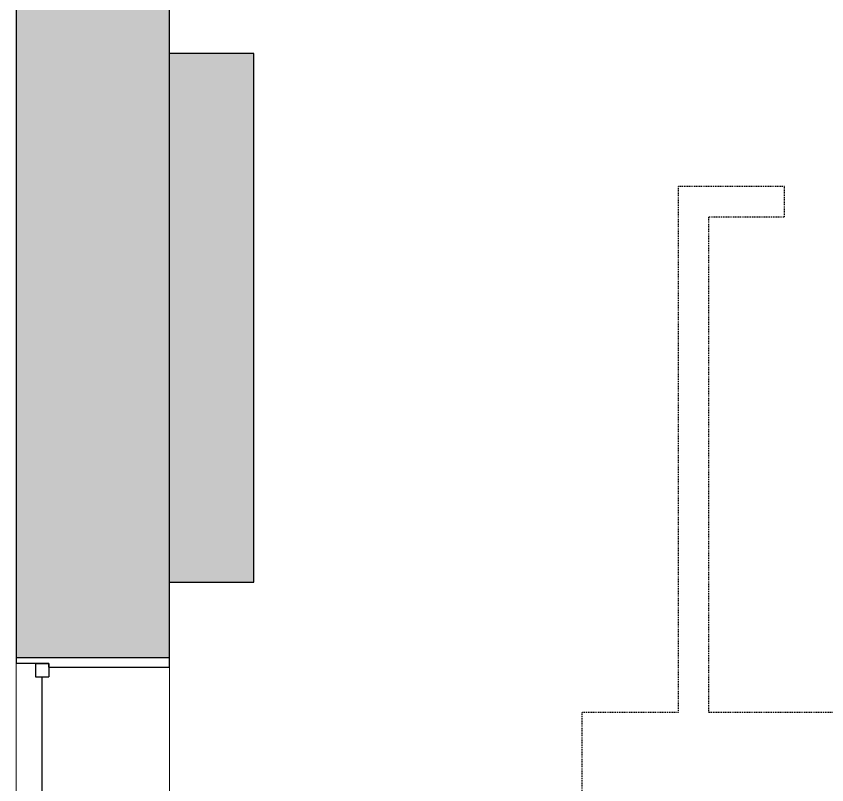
# Model space of a CAD drawing. Header units: inches. Extents: x -1176 to 1507, y -2527 to 978.
# Drawn here: x -1035.1 to -929.2, y 362.9 to 463.3 of the extents above; entities that cross this region are included whole.
import ezdxf

# ---------------------------------------------------------------- set-up
doc = ezdxf.new("R2010")
doc.units = ezdxf.units.IN
doc.header["$MEASUREMENT"] = 0
doc.linetypes.add('Demolished', pattern=[0.1875, 0.125, -0.0625])
for name, color, linetype, lineweight in [('A-GLAZ', 151, 'Continuous', 18), ('A-WALL', 113, 'Continuous', 18), ('A-WALL-PATT', 111, 'Continuous', 18)]:
    doc.layers.add(name, color=color, linetype=linetype, lineweight=lineweight)

# ---------------------------------------------------------------- blocks, each defined once
blk = doc.blocks.new('Double Hung - side window 4_ X 4_6_-6972803-3rd Floor Demo')
at = {"layer": 'A-GLAZ', "color": 8, "lineweight": 30}
for p, q in [((-18.75, 10), (-18, 10)), ((-18, 5.75), (-18, 10)), ((18, 5.75), (18, 10)), ((18.75, 10), (18, 10)), ((-18, 7.5), (-18, 5.75)), ((-18, 7.5), (-16.25, 7.5)), ((-16.25, 7.5), (-16.25, 5.75)), ((16.25, 7.5), (16.25, 5.75)), ((18, 7.5), (16.25, 7.5)), ((18, 7.5), (18, 5.75)), ((-16.25, 6.625), (16.25, 6.625)), ((-18, 5.75), (-16.25, 5.75)), ((-18, 5.75), (-17.5, 5.75)), ((-17.5, -10), (-17.5, 5.75)), ((18, 5.75), (16.25, 5.75)), ((17.5, 5.75), (18, 5.75)), ((17.5, 5.75), (17.5, -10)), ((-17.5, -10), (-18.75, -10)), ((17.5, -10), (18.75, -10))]:
    blk.add_line(p, q, dxfattribs=at)

msp = doc.modelspace()

# ---------------------------------------------------------------- hatches: boundary and pattern name
at = {"layer": 'A-WALL-PATT', "lineweight": 9}
h = msp.add_hatch(color=7, dxfattribs=at)
h.paths.add_polyline_path([(-1015.06, 16.25), (-1015.06, 96), (-1035.06, 96), (-1035.06, 16.25), (-1020.29, 16.25)], flags=0)
h.paths.add_polyline_path([(-1015.06, 133.5), (-1015.06, 216), (-1035.06, 216), (-1035.06, 133.5), (-1017.91, 133.5)], flags=0)
h.paths.add_polyline_path([(-1015.06, 253.5), (-1015.06, 342), (-1035.06, 342), (-1035.06, 253.5)], flags=0)
h.paths.add_polyline_path([(-1035.06, 379.5), (-1015.06, 379.5), (-1015.06, 468.12), (-1035.06, 468.12), (-1035.06, 428.36)], flags=0)
h.paths.add_polyline_path([(-1015.06, 505.62), (-1015.06, 604.37), (-1035.06, 604.37), (-1035.06, 505.62)], flags=0)
h.paths.add_polyline_path([(-1035.06, 641.87), (-1015.06, 641.87), (-1015.06, 729.87), (-1035.06, 729.87), (-1035.06, 669.78)], flags=0)
h.paths.add_polyline_path([(-1015.06, 767.37), (-1015.06, 789.87), (-1035.06, 789.87), (-1035.06, 767.37)], flags=0)
msp.add_hatch(color=7, dxfattribs=at).paths.add_polyline_path([(-1004.06, 389.37), (-1004.06, 458.42), (-1015.06, 458.42), (-1015.06, 389.37)], flags=0)

# ---------------------------------------------------------------- linework, layer by layer
at = {"layer": 'A-WALL', "color": 8, "lineweight": 30}
for p, q in [((-1035.06, 468.12), (-1035.06, 379.5)), ((-1015.06, 379.5), (-1015.06, 468.12)), ((-1004.06, 458.42), (-1015.06, 458.42)), ((-1004.06, 389.37), (-1004.06, 458.42)), ((-1015.06, 389.37), (-1004.06, 389.37)), ((-1035.06, 379.5), (-1015.06, 379.5))]:
    msp.add_line(p, q, dxfattribs=at)
at = {"layer": 'A-WALL', "color": 250, "linetype": 'Demolished', "lineweight": 30}
for p, q in [((-948.63, 441.05), (-948.63, 372.32)), ((-934.75, 441.05), (-948.63, 441.05)), ((-934.75, 437.05), (-934.75, 441.05)), ((-944.63, 372.32), (-944.63, 437.05)), ((-944.63, 437.05), (-934.75, 437.05)), ((-948.63, 372.32), (-961.24, 372.32)), ((-961.24, 372.32), (-961.24, 360.32)), ((-877.19, 372.32), (-944.63, 372.32))]:
    msp.add_line(p, q, dxfattribs=at)
at = {"layer": 'A-WALL', "lineweight": 9}
for p, q in [((-1035.06, 342), (-1035.06, 379.5)), ((-1015.06, 379.5), (-1015.06, 342))]:
    msp.add_line(p, q, dxfattribs=at)

# ---------------------------------------------------------------- block references
at = {"layer": 'A-GLAZ', "rotation": 89.99999999999991}
msp.add_blockref('Double Hung - side window 4_ X 4_6_-6972803-3rd Floor Demo', (-1025.06, 360.75), dxfattribs=at)

doc.saveas('drawing.dxf')
